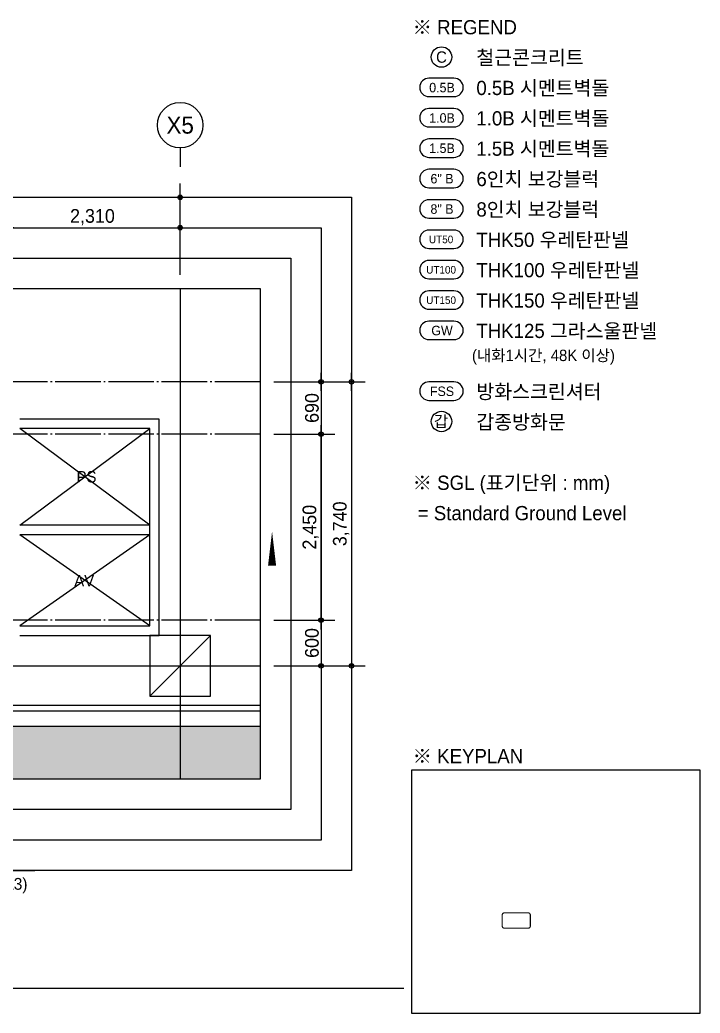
# Model space of a CAD drawing. Header units: millimetres. Extents: x 252711992 to 505989238, y 504776675 to 1009617600.
# Drawn here: x 253247139 to 253256092, y 504818012 to 504831094 of the extents above; entities that cross this region are included whole.
import ezdxf
from ezdxf.enums import TextEntityAlignment as Align
from ezdxf.xclip import XClip

# ---------------------------------------------------------------- set-up
doc = ezdxf.new("R2010")
doc.units = ezdxf.units.MM
doc.header["$XCLIPFRAME"] = 0
doc.linetypes.add('CEN', pattern=[35, 30, -2, 1, -2])
doc.linetypes.add('사무실2종$0$ACAD_ISO04W100', pattern=[30, 24, -3, 0, -3])
for name, color, linetype in [('$ZCDB_AUDIT_GENERATED_600D18', 7, 'Continuous'), ('4A.TEC CEN', 1, 'CEN'), ('4A.TEC ELE 4', 9, 'Continuous'), ('4A.TEC TEXT', 7, 'Continuous'), ('4A.TEC TEXT 2', 3, 'Continuous'), ('4A.TEC 기둥', 2, 'Continuous'), ('4A.TEC 벽체 3', 4, 'Continuous'), ('4A.TEC 심볼', 7, 'Continuous'), ('4A.TEC 해치 1', 9, 'Continuous'), ('SYM', 1, 'Continuous'), ('TEXT', 7, 'Continuous'), ('㈜SE&C 패턴 1', 8, 'Continuous')]:
    doc.layers.add(name, color=color, linetype=linetype)
doc.layers.add('DEFPOINT', color=135, linetype='Continuous', plot=False)
doc.styles.add('GHS', font='malgun.ttf')
doc.styles.add('나눔고딕', font='')
doc.styles.add('돋움', font='')
doc.styles.add('울릉도L', font='')
doc.styles.get('나눔고딕').set_extended_font_data('Dotum')
doc.styles.get('돋움').set_extended_font_data('Dotum')
doc.styles.get('울릉도L').set_extended_font_data('Dotum')
doc.dimstyles.new('DIM_600(외부치수)', dxfattribs={"dimscale": 400, "dimtxt": 3.3, "dimasz": 1, "dimexe": 2, "dimexo": 2, "dimgap": 1, "dimtad": 1, "dimdec": 0, "dimdsep": 46, "dimlunit": 6, "dimtxsty": '나눔고딕', "dimblk1": 'DIMDOT', "dimblk2": 'DIMDOT', "dimsah": 1, "dimcen": 2.5, "dimdle": 1.5, "dimclrd": 8, "dimclre": 8, "dimclrt": 3, "dimadec": 0, "dimazin": 0, "dimtfac": 1, "dimtdec": 0, "dimtix": 1, "dimtmove": 2, "dimatfit": 3, "dimldrblk": 'DIMDOT', "dimfxl": 1, "dimtvp": 1, "dimtolj": 1, "dimtzin": 0, "dimarcsym": 0})

# ---------------------------------------------------------------- blocks, each defined once
blk = doc.blocks.new('dwgFD3B')
at = {"layer": '4A.TEC CEN', "color": 250, "ltscale": 500}
blk.add_line((49194.51, -169936.83, -3333.33), (358000, -169936.83, -3333.33), dxfattribs=at)
at = {"layer": '4A.TEC CEN', "color": 250, "ltscale": 500, "elevation": -3333.33}
blk.add_lwpolyline([(208807.63, -39163.16), (208807.63, -267000)], dxfattribs=at)
blk = doc.blocks.new('DIMDOT')
at = {"color": 0}
blk.add_line((-2, 0), (2, 0), dxfattribs=at)
for radius in [0.5, 0.25]:
    blk.add_circle((0, 0), radius, dxfattribs=at)
blk = doc.blocks.new('*D365')
at = {"layer": '$ZCDB_AUDIT_GENERATED_600D18', "color": 8, "lineweight": -2, "transparency": 16777216}
for p, q in [((253238249, 504827737), (253238249, 504828937)), ((253249249, 504827737), (253249249, 504828937)), ((253238309, 504828757), (253249189, 504828757))]:
    blk.add_line(p, q, dxfattribs=at)
at = {"layer": 'Defpoints', "color": 0, "transparency": 16777216}
for p in [(253249249, 504828757), (253238249, 504827557, 0), (253249249, 504827557)]:
    blk.add_point(p, dxfattribs=at)
at = {"layer": '$ZCDB_AUDIT_GENERATED_600D18', "color": 8, "lineweight": -2, "transparency": 16777216, "xscale": 60, "yscale": 60, "zscale": 60, "rotation": 180}
blk.add_blockref('DIMDOT', (253238249, 504828757), dxfattribs=at)
at = {"layer": '$ZCDB_AUDIT_GENERATED_600D18', "color": 8, "lineweight": -2, "transparency": 16777216, "xscale": 60, "yscale": 60, "zscale": 60}
blk.add_blockref('DIMDOT', (253249249, 504828757), dxfattribs=at)
at = {"layer": '$ZCDB_AUDIT_GENERATED_600D18', "color": 3, "transparency": 16777216, "insert": (253243749, 504828895), "char_height": 180, "attachment_point": 5, "style": '나눔고딕'}
blk.add_mtext('\\A1;11,000', dxfattribs=at)
blk = doc.blocks.new('*D366')
at = {"layer": '$ZCDB_AUDIT_GENERATED_600D18', "color": 8, "lineweight": -2, "transparency": 16777216}
for p, q in [((253246939, 504827737), (253246939, 504828537)), ((253249249, 504827737), (253249249, 504828537)), ((253246999, 504828357), (253249189, 504828357))]:
    blk.add_line(p, q, dxfattribs=at)
at = {"layer": 'Defpoints', "color": 0, "transparency": 16777216}
for p in [(253249249, 504828357), (253246939, 504827557, 569), (253249249, 504827557, 4431)]:
    blk.add_point(p, dxfattribs=at)
at = {"layer": '$ZCDB_AUDIT_GENERATED_600D18', "color": 8, "lineweight": -2, "transparency": 16777216, "xscale": 60, "yscale": 60, "zscale": 60, "rotation": 180}
blk.add_blockref('DIMDOT', (253246939, 504828357), dxfattribs=at)
at = {"layer": '$ZCDB_AUDIT_GENERATED_600D18', "color": 8, "lineweight": -2, "transparency": 16777216, "xscale": 60, "yscale": 60, "zscale": 60}
blk.add_blockref('DIMDOT', (253249249, 504828357), dxfattribs=at)
at = {"layer": '$ZCDB_AUDIT_GENERATED_600D18', "color": 3, "transparency": 16777216, "insert": (253248094, 504828495), "char_height": 180, "attachment_point": 5, "style": '나눔고딕'}
blk.add_mtext('\\A1;2,310', dxfattribs=at)
blk = doc.blocks.new('ccs122')
at = {"layer": '4A.TEC 심볼'}
blk.add_line((0, 8), (0, 3), dxfattribs=at)
blk.add_circle((0, 14), 6, dxfattribs=at)
at = {"layer": '4A.TEC TEXT 2', "color": 3, "style": 'GHS'}
blk.add_attdef('NO', text='', height=4.5, dxfattribs=at).set_placement((-0.01, 14.02), align=Align.MIDDLE_CENTER)
blk = doc.blocks.new('*D371')
at = {"layer": '$ZCDB_AUDIT_GENERATED_600D18', "color": 8, "lineweight": -2, "transparency": 16777216}
for p, q in [((253250483, 504826327), (253251683, 504826327)), ((253251503, 504826267), (253251503, 504822647)), ((253250483, 504822587), (253251683, 504822587))]:
    blk.add_line(p, q, dxfattribs=at)
at = {"layer": 'Defpoints', "color": 0, "transparency": 16777216}
for p in [(253250303, 504826327, 0), (253250303, 504822587, 0), (253251503, 504822587)]:
    blk.add_point(p, dxfattribs=at)
at = {"layer": '$ZCDB_AUDIT_GENERATED_600D18', "color": 8, "lineweight": -2, "transparency": 16777216, "xscale": 60, "yscale": 60, "zscale": 60}
for p, rotation in [((253251503, 504826327), 90), ((253251503, 504822587), 270)]:
    blk.add_blockref('DIMDOT', p, dxfattribs=dict(at, rotation=rotation))
at = {"layer": '$ZCDB_AUDIT_GENERATED_600D18', "color": 3, "transparency": 16777216, "insert": (253251366, 504824457), "char_height": 180, "attachment_point": 5, "rotation": 90, "style": '나눔고딕'}
blk.add_mtext('\\A1;3,740', dxfattribs=at)
blk = doc.blocks.new('*D372')
at = {"layer": '$ZCDB_AUDIT_GENERATED_600D18', "color": 8, "lineweight": -2, "transparency": 16777216}
for p, q in [((253250483, 504826327), (253251283, 504826327)), ((253251103, 504826267), (253251103, 504825697)), ((253250483, 504825637), (253251283, 504825637))]:
    blk.add_line(p, q, dxfattribs=at)
at = {"layer": 'Defpoints', "color": 0, "transparency": 16777216}
for p in [(253250303, 504826327, 0), (253250303, 504825637, 0), (253251103, 504825637)]:
    blk.add_point(p, dxfattribs=at)
at = {"layer": '$ZCDB_AUDIT_GENERATED_600D18', "color": 8, "lineweight": -2, "transparency": 16777216, "xscale": 60, "yscale": 60, "zscale": 60}
for p, rotation in [((253251103, 504826327), 90), ((253251103, 504825637), 270)]:
    blk.add_blockref('DIMDOT', p, dxfattribs=dict(at, rotation=rotation))
at = {"layer": '$ZCDB_AUDIT_GENERATED_600D18', "color": 3, "transparency": 16777216, "insert": (253250983, 504825982), "char_height": 180, "attachment_point": 5, "rotation": 90, "style": '나눔고딕'}
blk.add_mtext('\\A1;690', dxfattribs=at)
blk = doc.blocks.new('*D373')
at = {"layer": '$ZCDB_AUDIT_GENERATED_600D18', "color": 8, "lineweight": -2, "transparency": 16777216}
for p, q in [((253250483, 504825637), (253251283, 504825637)), ((253251103, 504823247), (253251103, 504825577)), ((253250483, 504823187), (253251283, 504823187))]:
    blk.add_line(p, q, dxfattribs=at)
at = {"layer": 'Defpoints', "color": 0, "transparency": 16777216}
for p in [(253250303, 504825637, 0), (253251103, 504825637), (253250303, 504823187, 0)]:
    blk.add_point(p, dxfattribs=at)
at = {"layer": '$ZCDB_AUDIT_GENERATED_600D18', "color": 8, "lineweight": -2, "transparency": 16777216, "xscale": 60, "yscale": 60, "zscale": 60}
for p, rotation in [((253251103, 504825637), 90), ((253251103, 504823187), 270)]:
    blk.add_blockref('DIMDOT', p, dxfattribs=dict(at, rotation=rotation))
at = {"layer": '$ZCDB_AUDIT_GENERATED_600D18', "color": 3, "transparency": 16777216, "insert": (253250966, 504824412), "char_height": 180, "attachment_point": 5, "rotation": 90, "style": '나눔고딕'}
blk.add_mtext('\\A1;2,450', dxfattribs=at)
blk = doc.blocks.new('*D374')
at = {"layer": '$ZCDB_AUDIT_GENERATED_600D18', "color": 8, "lineweight": -2, "transparency": 16777216}
for p, q in [((253250483, 504823187), (253251283, 504823187)), ((253251103, 504823127), (253251103, 504822647)), ((253250483, 504822587), (253251283, 504822587))]:
    blk.add_line(p, q, dxfattribs=at)
at = {"layer": 'Defpoints', "color": 0, "transparency": 16777216}
for p in [(253250303, 504823187, 0), (253250303, 504822587, 0), (253251103, 504822587)]:
    blk.add_point(p, dxfattribs=at)
at = {"layer": '$ZCDB_AUDIT_GENERATED_600D18', "color": 8, "lineweight": -2, "transparency": 16777216, "xscale": 60, "yscale": 60, "zscale": 60}
for p, rotation in [((253251103, 504823187), 90), ((253251103, 504822587), 270)]:
    blk.add_blockref('DIMDOT', p, dxfattribs=dict(at, rotation=rotation))
at = {"layer": '$ZCDB_AUDIT_GENERATED_600D18', "color": 3, "transparency": 16777216, "insert": (253250983, 504822887), "char_height": 180, "attachment_point": 5, "rotation": 90, "style": '나눔고딕'}
blk.add_mtext('\\A1;600', dxfattribs=at)
blk = doc.blocks.new('A$C8f3d9ad0')
at = {"layer": '㈜SE&C 패턴 1'}
h = blk.add_hatch(dxfattribs=at)
h.set_pattern_fill('ANSI31', color=253, scale=50, angle=270, style=0)
h.set_pattern_definition([(270, (-8191918.33, 2394613.07), (274.963066, 1e-11), [158.75, -317.5]), (30, (-8191918.33, 2394613.07), (-137.481533, 238.125), [158.75, -317.5]), (330, (-8191918.33, 2394454.32), (137.481533, 238.125), [158.75, -317.5])])
h.paths.add_polyline_path([(21800, 1200), (66777, 1200), (66777, 5788), (67402, 5955), (66152, 6290), (66777, 6457), (66777, 10800), (21800, 10800, -0.414214), (9600, 23000), (0, 23000, 0.414214), (21800, 1200)])
at = {"elevation": 0, "flags": 128}
for points in [[(66777, 10800), (21300, 10800, -0.422787), (9600, 23000)], [(66777, 11000), (21300, 11000, -0.422931), (9800, 23000)]]:
    blk.add_lwpolyline(points, format="xyb", dxfattribs=at)
at = {"layer": '4A.TEC 벽체 3', "elevation": 0}
for points in [[(27300, 78200), (82300, 78200), (82300, 89200), (112000, 89200), (112000, 0), (71300, 0), (71300, 11000), (27300, 11000)], [(27375, 78125), (82375, 78125), (82375, 89125), (111925, 89125), (111925, 75), (71375, 75), (71375, 11075), (27375, 11075)]]:
    blk.add_lwpolyline(points, close=True, dxfattribs=at)
blk = doc.blocks.new('c1')
at = {"layer": '4A.TEC 기둥'}
blk.add_lwpolyline([(1156776, -1012079), (1157576, -1012079), (1157576, -1011279), (1156776, -1011279)], close=True, dxfattribs=at)
at = {"layer": 'DEFPOINT'}
blk.add_line((1156776, -1012079), (1157576, -1011279), dxfattribs=at)

msp = doc.modelspace()

# ---------------------------------------------------------------- linework, layer by layer
at = {"layer": '4A.TEC CEN', "ltscale": 20}
for p, q in [((253250303.05, 504826327.14, 1666.67), (253236992.67, 504826327.14, 1666.67)), ((253250303.05, 504825637.14, 1666.67), (253244288.77, 504825637.14, 1666.67)), ((253250303.05, 504823187.14, 1666.67), (253236992.67, 504823187.14, 1666.67))]:
    msp.add_line(p, q, dxfattribs=at)
at = {"layer": '4A.TEC 벽체 3'}
for p, q in [((253248848.78, 504824437.14, -3332.88), (253247138.78, 504824437.14, -3332.88)), ((253248848.78, 504824312.14, -3332.88), (253247138.78, 504824312.14, -3332.88)), ((253248848.78, 504822987.14, -3332.88), (253248848.78, 504822187.14, -3332.88))]:
    msp.add_line(p, q, dxfattribs=at)
at = {"layer": '4A.TEC 벽체 3', "elevation": -3332.88, "flags": 128}
for points in [[(253247138.78, 504822987.14), (253248973.78, 504822987.14), (253248973.78, 504825837.14), (253247138.78, 504825837.14)], [(253247138.78, 504823112.14), (253248848.78, 504823112.14), (253248848.78, 504825712.14), (253247138.78, 504825712.14)]]:
    msp.add_lwpolyline(points, dxfattribs=at)
at = {"layer": '4A.TEC 심볼'}
msp.add_line((253240537.72, 504819892.16, 3333.33), (253247336.14, 504819892.16, 3333.33), dxfattribs=at)
for points in [[(253252852.08, 504830325.48), (253252522.86, 504830325.48, 1), (253252522.86, 504830083.07), (253252852.08, 504830083.07, 1)], [(253252852.08, 504829925.48), (253252522.86, 504829925.48, 1), (253252522.86, 504829683.07), (253252852.08, 504829683.07, 1)], [(253252852.08, 504829525.48), (253252522.86, 504829525.48, 1), (253252522.86, 504829283.07), (253252852.08, 504829283.07, 1)], [(253252852.08, 504829125.48), (253252522.86, 504829125.48, 1), (253252522.86, 504828883.07), (253252852.08, 504828883.07, 1)], [(253252852.08, 504828725.48), (253252522.86, 504828725.48, 1), (253252522.86, 504828483.07), (253252852.08, 504828483.07, 1)], [(253252852.08, 504828325.48), (253252522.86, 504828325.48, 1), (253252522.86, 504828083.07), (253252852.08, 504828083.07, 1)], [(253252852.08, 504827925.48), (253252522.86, 504827925.48, 1), (253252522.86, 504827683.07), (253252852.08, 504827683.07, 1)], [(253252852.08, 504827525.48), (253252522.86, 504827525.48, 1), (253252522.86, 504827283.07), (253252852.08, 504827283.07, 1)], [(253252852.08, 504827125.48), (253252522.86, 504827125.48, 1), (253252522.86, 504826883.07), (253252852.08, 504826883.07, 1)], [(253252852.08, 504826325.48), (253252522.86, 504826325.48, 1), (253252522.86, 504826083.07), (253252852.08, 504826083.07, 1)]]:
    msp.add_lwpolyline(points, format="xyb", close=True, dxfattribs=at)
for centre in [(253252687.47, 504830604.27), (253252687.47, 504825804.27)]:
    msp.add_circle(centre, 134.66, dxfattribs=at)
at = {"layer": '4A.TEC 해치 1'}
for p, q in [((253247138.78, 504824437.14, -3332.88), (253248848.78, 504825712.14, -3332.88)), ((253248848.78, 504824437.14, -3332.88), (253247138.78, 504825712.14, -3332.88)), ((253248848.78, 504824312.14, -3332.88), (253247138.78, 504823112.14, -3332.88)), ((253248848.78, 504823112.14, -3332.88), (253247138.78, 504824312.14, -3332.88))]:
    msp.add_line(p, q, dxfattribs=at)
at = {"layer": 'DEFPOINT'}
msp.add_line((253252191.54, 504818337.29, 3333.33), (253215991.54, 504818337.29, 3333.33), dxfattribs=at)
at = {"layer": 'DEFPOINT', "elevation": 3333.33}
for points in [[(253235792.67, 504828757.16), (253251503.05, 504828757.16), (253251503.05, 504819892.16), (253235792.67, 504819892.16)], [(253236192.67, 504828357.16), (253251103.05, 504828357.16), (253251103.05, 504820292.16), (253236192.67, 504820292.16)], [(253236592.67, 504827957.16), (253250703.05, 504827957.16), (253250703.05, 504820692.16), (253236592.67, 504820692.16)], [(253236992.67, 504827557.16), (253250303.05, 504827557.16), (253250303.05, 504821092.16), (253236992.67, 504821092.16)]]:
    msp.add_lwpolyline(points, close=True, dxfattribs=at)
at = {"layer": 'SYM', "elevation": 1666.67}
msp.add_lwpolyline([(253250457.91, 504824356.32, 0, 106.74, 0), (253250457.91, 504823903.45, 0, 0, 0), (253249144.96, 504823903.45, 0, 0, 0)], format="xyseb", dxfattribs=at)

# ---------------------------------------------------------------- block references
ref = msp.add_blockref('dwgFD3B', (253040441.15, 504992523.98, 0.45))
XClip(ref).set_block_clipping_path([(196551.5201089978, -171431.8169596791), (209861.9006240964, -164966.8169608712)])
at = {"layer": '4A.TEC ELE 4'}
ref = msp.add_blockref('A$C8f3d9ad0', (253210348.77, 504810987.14, -3332.43), dxfattribs=at)
XClip(ref).set_block_clipping_path([(26643.8961713016, 10105.0191228986), (39954.2766864002, 16570.0191217065)])
at = {"layer": '4A.TEC 기둥'}
msp.add_blockref('c1', (252092073.11, 505834266.48, -3332.88), dxfattribs=at)
at = {"layer": '4A.TEC 심볼'}
ref = msp.add_blockref('ccs122', (253249248.78, 504829007.16, -7764.32), dxfattribs=dict(at, xscale=49.99999977496833, yscale=49.99999977496833, zscale=49.99999977496833))
ref.add_attrib('NO', 'X5', dxfattribs={"layer": '0', "color": 3, "height": 225, "style": '울릉도L'}).set_placement((253249248.47, 504829708.06, -7764.32), align=Align.MIDDLE_CENTER)

# ---------------------------------------------------------------- texts
at = {"layer": '4A.TEC TEXT', "style": '돋움'}
for s, p in [('C', (253252687.47, 504830604.27)), ('갑', (253252681.23, 504825806.22))]:
    msp.add_text(s, height=150, dxfattribs=at).set_placement(p, align=Align.MIDDLE_CENTER)
for s, height, p in [('0.5B', 125, (253252694.35, 504830202.35)), ('1.0B', 125, (253252694.35, 504829802.35)), ('1.5B', 125, (253252694.35, 504829402.35)), ('6" B', 125, (253252694.35, 504829002.35)), ('8" B', 125, (253252694.35, 504828602.35)), ('UT50', 100, (253252682.46, 504828202.35)), ('UT100', 100, (253252682.46, 504827802.35)), ('UT150', 100, (253252682.46, 504827402.35)), ('GW', 125, (253252694.35, 504827002.35)), ('FSS', 125, (253252694.35, 504826202.35))]:
    msp.add_text(s, height=height, dxfattribs=at).set_placement(p, align=Align.MIDDLE)
at = {"layer": '4A.TEC TEXT 2', "color": 3, "style": '나눔고딕'}
for s, height, p in [('※ REGEND', 187.5, (253252306.79, 504830847.49)), ('철근콘크리트', 187.5, (253253146.74, 504830447.5)), ('0.5B 시멘트벽돌', 187.5, (253253146.74, 504830047.51)), ('1.0B 시멘트벽돌', 187.5, (253253146.74, 504829647.51)), ('1.5B 시멘트벽돌', 187.5, (253253146.74, 504829247.51)), ('6인치 보강블럭', 187.5, (253253146.74, 504828847.51)), ('8인치 보강블럭', 187.5, (253253146.74, 504828447.51)), ('THK50 우레탄판넬', 187.5, (253253146.74, 504828047.51)), ('THK100 우레탄판넬', 187.5, (253253146.74, 504827647.51)), ('THK150 우레탄판넬', 187.5, (253253146.74, 504827247.51)), ('THK125 그라스울판넬', 187.5, (253253146.74, 504826847.51)), ('(내화1시간, 48K 이상)', 150, (253253088.64, 504826555.15)), ('방화스크린셔터', 187.5, (253253146.74, 504826047.51)), ('갑종방화문', 187.5, (253253146.74, 504825647.51)), ('※ SGL (표기단위 : mm)', 187.5, (253252306.79, 504824847.49)), (' = Standard Ground Level', 187.5, (253252306.79, 504824447.49)), ('※ KEYPLAN', 187.5, (253252306.79, 504821247.49))]:
    msp.add_text(s, height=height, dxfattribs=at).set_placement(p, align=Align.BOTTOM_LEFT)
msp.add_text('SCALE  1/100(A3)', height=155.25, dxfattribs=at).set_placement((253247238.94, 504819590.52, 3333.33), align=Align.BOTTOM_RIGHT)
at = {"layer": 'TEXT', "style": '돋움'}
for s, p in [('PS', (253248015.89, 504825076.43, -3333.33)), ('AV', (253247985.42, 504823707.78, -3333.33))]:
    msp.add_text(s, height=150, dxfattribs=at).set_placement(p, align=Align.MIDDLE_CENTER)

# ---------------------------------------------------------------- dimensions: what is measured, and where the dimension line sits
at = {"layer": '$ZCDB_AUDIT_GENERATED_600D18'}
for base, p1, p2, picture, middle in [((253249248.78, 504828757.16, -7764.32), (253238248.78, 504827557.16, -7764.32), (253249248.78, 504827557.16, -7764.32), '*D365', (253243748.78, 504828894.62, -7764.32)), ((253249248.78, 504828357.16, -7764.32), (253246938.77, 504827557.16, -7195.76), (253249248.78, 504827557.16, -3332.88), '*D366', (253248093.77, 504828494.62, -7764.32))]:
    dim = msp.add_linear_dim(base=base, p1=p1, p2=p2, dimstyle='DIM_600(외부치수)', override={"dimscale": 300, "dimtxt": 0.6, "dimasz": 0.2, "dimexe": 0.6, "dimexo": 0.6, "dimgap": 0.1, "dimdec": 1, "dimblk1": 'DIMDOT', "dimblk2": 'DIMDOT', "dimdle": 0.5}, dxfattribs=at)
    dim.commit()
    dim.dimension.update_dxf_attribs({"geometry": picture, "text_midpoint": middle})
for base, p1, p2, angle, picture, middle in [((253251503.05, 504822587.14, -4999.55), (253250303.05, 504826327.14, -4999.55), (253250303.05, 504822587.14, -4999.55), 270, '*D371', (253251365.59, 504824457.14, -4999.55)), ((253251103.05, 504825637.14, -4999.55), (253250303.05, 504826327.14, -4999.55), (253250303.05, 504825637.14, -4999.55), 270, '*D372', (253250982.93, 504825982.14, -4999.55)), ((253251103.05, 504825637.14, -4999.55), (253250303.05, 504823187.14, -4999.55), (253250303.05, 504825637.14, -4999.55), 90, '*D373', (253250965.59, 504824412.14, -4999.55)), ((253251103.05, 504822587.14, -4999.55), (253250303.05, 504823187.14, -4999.55), (253250303.05, 504822587.14, -4999.55), 270, '*D374', (253250982.93, 504822887.14, -4999.55))]:
    dim = msp.add_linear_dim(base=base, p1=p1, p2=p2, angle=angle, dimstyle='DIM_600(외부치수)', override={"dimscale": 300, "dimtxt": 0.6, "dimasz": 0.2, "dimexe": 0.6, "dimexo": 0.6, "dimgap": 0.1, "dimdec": 1, "dimblk1": 'DIMDOT', "dimblk2": 'DIMDOT', "dimdle": 0.5}, dxfattribs=at)
    dim.commit()
    dim.dimension.update_dxf_attribs({"geometry": picture, "text_midpoint": middle})

# ---------------------------------------------------------------- wipeouts: each hides what was drawn before it
msp.add_wipeout([(253252291.54, 504821212.29), (253256091.54, 504821212.29), (253256091.54, 504818012.29), (253252291.54, 504818012.29)]).translate(0, 0, 3333.33).dxf.layer = 'DEFPOINT'

# ---------------------------------------------------------------- next in the draw order: linework, layer by layer
at = {"elevation": 3333.33}
msp.add_lwpolyline([(253252291.54, 504818012.29), (253256091.54, 504818012.29), (253256091.54, 504821212.29), (253252291.54, 504821212.29)], close=True, dxfattribs=at)
at = {"color": 10, "linetype": '사무실2종$0$ACAD_ISO04W100', "ltscale": 3, "const_width": 15}
msp.add_lwpolyline([(253253516.37, 504819130.53), (253253827.06, 504819130.53, 0.41421356), (253253857.06, 504819160.53), (253253857.06, 504819303.25, 0.41421356), (253253827.06, 504819333.25), (253253516.37, 504819333.25, 0.41421356), (253253486.37, 504819303.25), (253253486.37, 504819160.53, 0.41421356)], format="xyb", close=True, dxfattribs=at)

doc.saveas('drawing.dxf')
